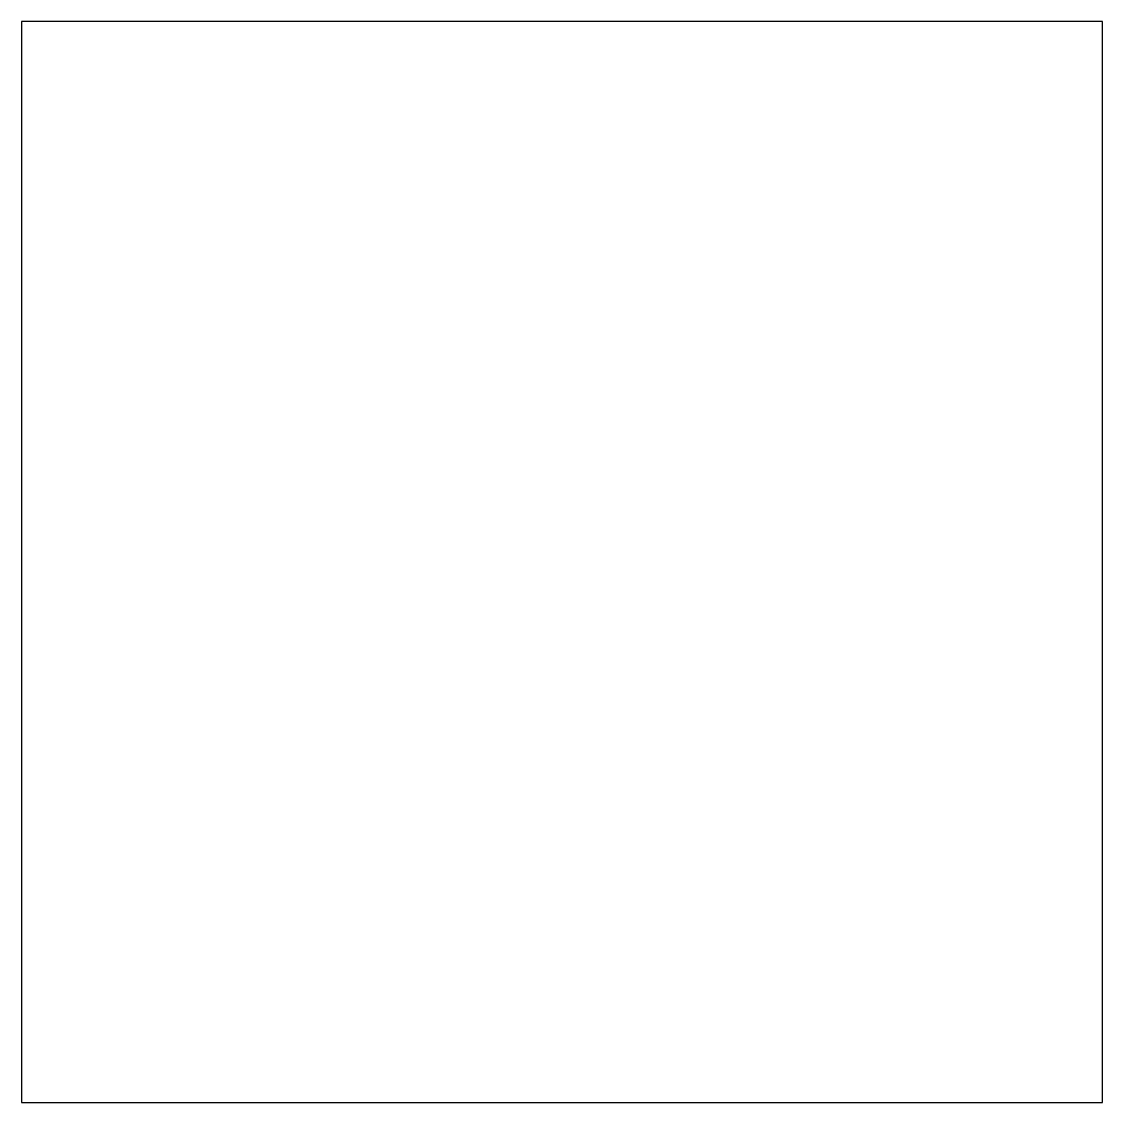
# Model space of a CAD drawing. Header units: centimetres. Extents: x 0 to 20, y 0 to 20.
import ezdxf

# ---------------------------------------------------------------- set-up
doc = ezdxf.new("R2010")
doc.units = ezdxf.units.CM
doc.layers.get('0').update_dxf_attribs({"lineweight": 25, "true_color": 0xffffff})

msp = doc.modelspace()

# ---------------------------------------------------------------- linework, layer by layer
for p, q in [((20, 20), (0, 20)), ((0, 20), (0, 0)), ((20, 0), (20, 20)), ((0, 0), (20, 0))]:
    msp.add_line(p, q)

doc.saveas('drawing.dxf')
